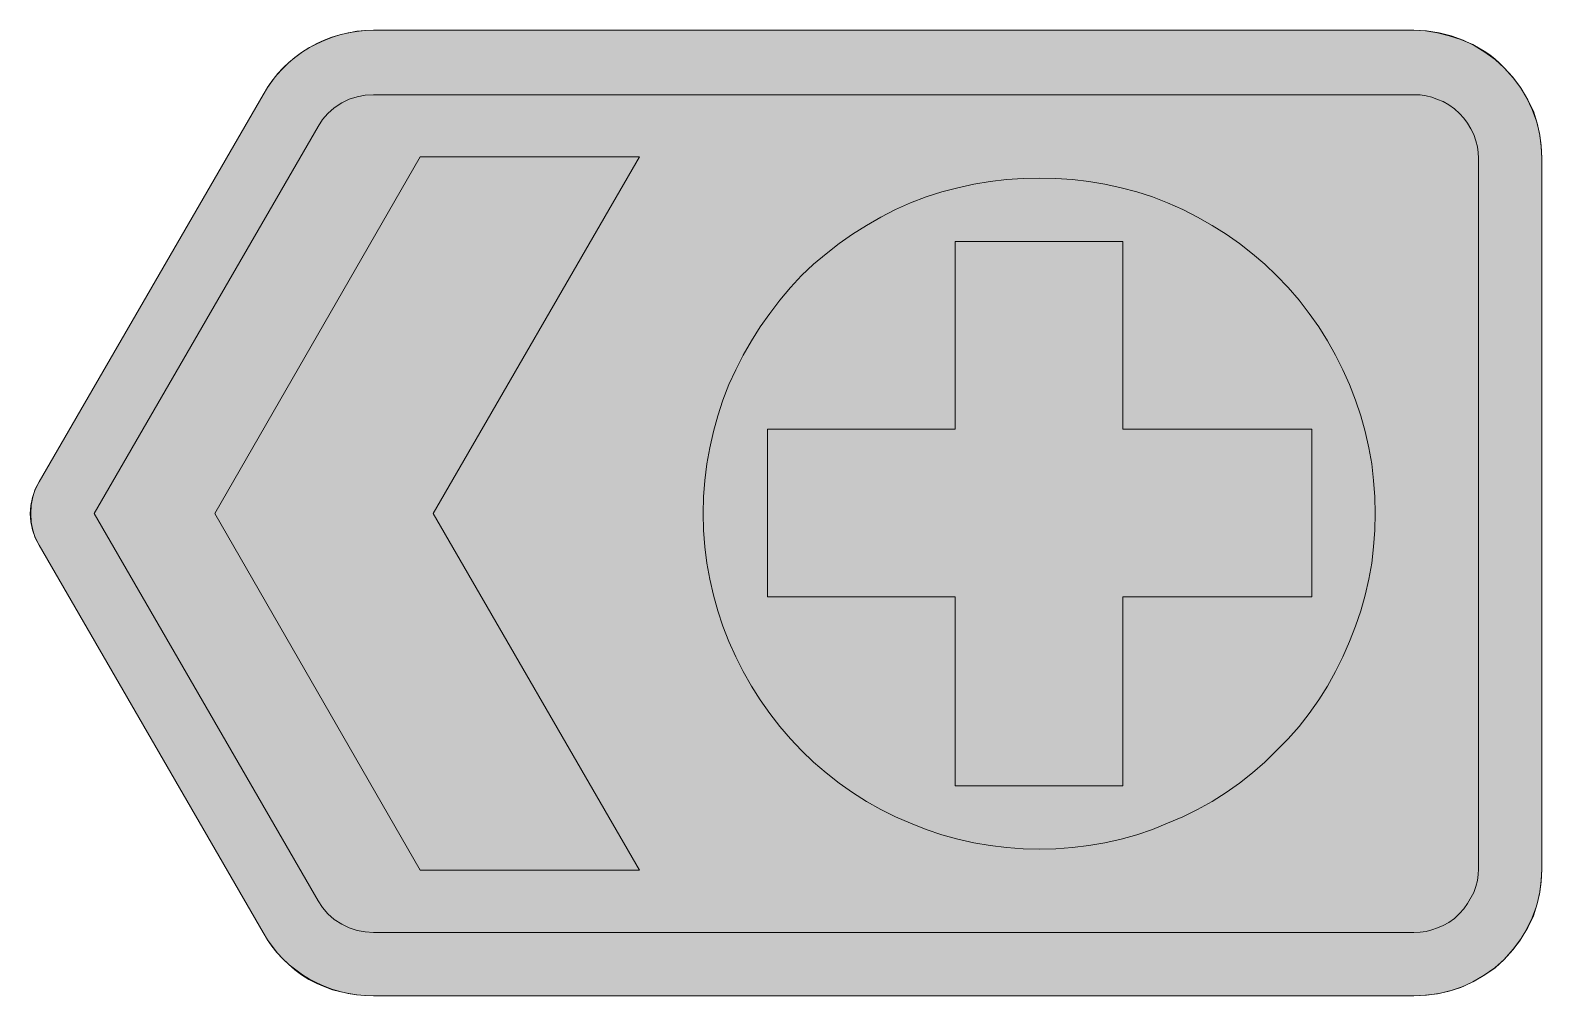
# Model space of a CAD drawing. Header units: metres. Extents: x 91 to 478, y 13 to 260.
import ezdxf

# ---------------------------------------------------------------- set-up
doc = ezdxf.new("R2010")
doc.units = ezdxf.units.M
for name, color, linetype, true_color in [('FILL_BLUE_0000FF', 7, 'Continuous', 0x0000ff), ('FILL_RED_FF0000', 7, 'Continuous', 0xff0000), ('FILL_WHITE_FFFFFF', 7, 'Continuous', 0xffffff), ('STROKE_BLUE_0000FF', 7, 'Continuous', 0x0000ff)]:
    doc.layers.add(name, color=color, linetype=linetype, true_color=true_color)

msp = doc.modelspace()

# ---------------------------------------------------------------- hatches: boundary and pattern name
at = {"layer": 'FILL_BLUE_0000FF', "true_color": 0x0000ff}
h = msp.add_hatch(color=7, dxfattribs=at)
h.dxf.hatch_style = 1
h.paths.add_polyline_path([(164.85, 235.44), (165.91, 237.18), (167.29, 238.78), (168.94, 240.21), (170.85, 241.44), (172.75, 242.4), (174.79, 243.05), (176.88, 243.42), (178.95, 243.54), (445.05, 243.54), (446.62, 243.48), (448.16, 243.28), (449.65, 242.91), (451.05, 242.34), (452.57, 241.78), (454.01, 240.99), (455.4, 239.98), (456.75, 238.74), (457.82, 237.56), (458.77, 236.26), (459.62, 234.86), (460.35, 233.34), (460.92, 231.77), (461.29, 230.23), (461.49, 228.74), (461.55, 227.34), (461.55, 45.54), (461.49, 44.14), (461.29, 42.65), (460.92, 41.11), (460.35, 39.54), (458.77, 36.73), (457.82, 35.36), (456.75, 34.14), (455.4, 32.9), (454.01, 31.89), (452.57, 31.1), (451.05, 30.54), (449.65, 29.97), (448.16, 29.6), (446.62, 29.4), (445.05, 29.34), (178.95, 29.34), (176.88, 29.46), (174.79, 29.83), (172.75, 30.48), (170.85, 31.44), (168.94, 32.67), (167.29, 34.1), (165.91, 35.7), (164.85, 37.44), (107.55, 136.44), (164.85, 235.44)])
at = {"layer": 'FILL_RED_FF0000', "true_color": 0xff0000}
h = msp.add_hatch(color=7, dxfattribs=at)
h.dxf.hatch_style = 1
h.paths.add_polyline_path([(370.65, 206.04), (370.65, 158.04), (418.95, 158.04), (418.95, 115.14), (370.65, 115.14), (370.65, 66.84), (327.75, 66.84), (327.75, 115.14), (279.75, 115.14), (279.75, 158.04), (327.75, 158.04), (327.75, 206.04), (370.65, 206.04)])
at = {"layer": 'FILL_WHITE_FFFFFF', "true_color": 0xffffff}
h = msp.add_hatch(color=7, dxfattribs=at)
h.dxf.hatch_style = 1
h.paths.add_polyline_path([(151.82, 245.31), (153, 247.02), (154.29, 248.66), (155.7, 250.21), (157.22, 251.69), (158.85, 253.07), (160.59, 254.36), (162.45, 255.54), (164.48, 256.59), (166.5, 257.51), (168.54, 258.28), (170.59, 258.91), (172.65, 259.41), (174.73, 259.76), (176.83, 259.97), (178.95, 260.04), (445.05, 260.04), (448.02, 259.88), (451.05, 259.4), (454.08, 258.65), (457.05, 257.64), (460.13, 256.35), (463.05, 254.71), (464.43, 253.77), (465.74, 252.75), (466.98, 251.64), (468.15, 250.44), (470.46, 247.86), (472.46, 245.11), (474.18, 242.26), (475.65, 239.34), (476.61, 236.24), (477.26, 233.23), (477.63, 230.27), (477.75, 227.34), (477.75, 45.54), (477.63, 42.61), (477.26, 39.65), (476.61, 36.64), (475.65, 33.54), (474.18, 30.62), (472.46, 27.76), (470.46, 25.02), (468.15, 22.44), (465.74, 20.3), (463.05, 18.39), (460.13, 16.7), (457.05, 15.24), (454.08, 14.28), (451.05, 13.63), (448.02, 13.26), (445.05, 13.14), (178.95, 13.14), (176.83, 13.2), (174.73, 13.37), (172.65, 13.68), (170.59, 14.11), (168.54, 14.69), (166.5, 15.42), (164.48, 16.3), (162.45, 17.34), (160.59, 18.52), (158.85, 19.81), (157.22, 21.19), (155.7, 22.66), (154.29, 24.22), (153, 25.86), (151.82, 27.57), (150.75, 29.34), (93.45, 128.34), (92.49, 130.2), (91.84, 132.16), (91.47, 134.25), (91.35, 136.44), (91.47, 138.63), (91.84, 140.71), (92.49, 142.68), (93.45, 144.54), (150.75, 243.54), (151.82, 245.31)])
h = msp.add_hatch(color=7, dxfattribs=at)
h.dxf.hatch_style = 1
h.paths.add_polyline_path([(138.45, 136.44), (190.95, 227.64), (247.05, 227.64), (194.25, 136.44), (247.05, 45.24), (190.95, 45.24), (138.45, 136.44)])
h = msp.add_hatch(color=7, dxfattribs=at)
h.dxf.hatch_style = 1
h.paths.add_polyline_path([(435.05, 132.18), (434.75, 127.96), (434.25, 123.77), (433.54, 119.64), (432.62, 115.56), (431.48, 111.55), (430.13, 107.61), (428.55, 103.74), (426.88, 99.85), (425.01, 96.05), (422.95, 92.35), (420.71, 88.78), (418.29, 85.33), (415.68, 82.01), (412.9, 78.85), (409.95, 75.84), (406.94, 72.89), (403.78, 70.11), (400.46, 67.5), (397.01, 65.08), (393.44, 62.84), (389.74, 60.78), (385.94, 58.91), (382.05, 57.24), (378.17, 55.66), (374.2, 54.31), (370.15, 53.17), (366.04, 52.25), (361.88, 51.54), (357.71, 51.04), (353.52, 50.74), (349.35, 50.64), (345.09, 50.74), (340.86, 51.04), (336.67, 51.54), (332.51, 52.25), (328.4, 53.17), (324.33, 54.31), (320.32, 55.66), (316.35, 57.24), (312.47, 58.91), (308.7, 60.78), (305.04, 62.84), (301.5, 65.08), (298.07, 67.5), (294.75, 70.11), (291.54, 72.89), (288.45, 75.84), (285.6, 78.85), (282.89, 82.01), (280.32, 85.33), (277.91, 88.78), (275.66, 92.35), (273.56, 96.05), (271.62, 99.85), (269.85, 103.74), (268.36, 107.61), (267.05, 111.55), (265.92, 115.56), (264.97, 119.64), (264.23, 123.77), (263.69, 127.96), (263.36, 132.18), (263.25, 136.44), (263.36, 140.7), (263.69, 144.93), (264.23, 149.12), (264.97, 153.28), (265.92, 157.39), (267.05, 161.46), (268.36, 165.47), (269.85, 169.44), (271.62, 173.24), (273.56, 176.96), (275.66, 180.61), (277.91, 184.18), (280.32, 187.64), (282.89, 191), (285.6, 194.23), (288.45, 197.34), (291.54, 200.19), (294.75, 202.9), (298.07, 205.47), (301.5, 207.88), (305.04, 210.13), (308.7, 212.23), (312.47, 214.17), (316.35, 215.94), (320.32, 217.42), (324.33, 218.7), (328.4, 219.78), (332.51, 220.66), (336.67, 221.35), (340.86, 221.85), (345.09, 222.14), (349.35, 222.24), (353.52, 222.14), (357.71, 221.85), (361.88, 221.35), (366.04, 220.66), (370.15, 219.78), (374.2, 218.7), (378.17, 217.42), (382.05, 215.94), (385.94, 214.17), (389.74, 212.23), (393.44, 210.13), (397.01, 207.88), (400.46, 205.47), (403.78, 202.9), (406.94, 200.19), (409.95, 197.34), (412.9, 194.23), (415.68, 191), (418.29, 187.64), (420.71, 184.18), (422.95, 180.61), (425.01, 176.96), (426.88, 173.24), (428.55, 169.44), (430.13, 165.47), (431.48, 161.46), (432.62, 157.39), (433.54, 153.28), (434.25, 149.12), (434.75, 144.93), (435.05, 140.7), (435.15, 136.44), (435.05, 132.18)])

# ---------------------------------------------------------------- linework, layer by layer
at = {"layer": 'FILL_BLUE_0000FF', "lineweight": 0, "true_color": 0x0000ff}
msp.add_lwpolyline([(164.85, 235.44), (165.91, 237.18), (167.29, 238.78), (168.94, 240.21), (170.85, 241.44), (172.75, 242.4), (174.79, 243.05), (176.88, 243.42), (178.95, 243.54), (445.05, 243.54), (446.62, 243.48), (448.16, 243.28), (449.65, 242.91), (451.05, 242.34), (452.57, 241.78), (454.01, 240.99), (455.4, 239.98), (456.75, 238.74), (457.82, 237.56), (458.77, 236.26), (459.62, 234.86), (460.35, 233.34), (460.92, 231.77), (461.29, 230.23), (461.49, 228.74), (461.55, 227.34), (461.55, 45.54), (461.49, 44.14), (461.29, 42.65), (460.92, 41.11), (460.35, 39.54), (458.77, 36.73), (457.82, 35.36), (456.75, 34.14), (455.4, 32.9), (454.01, 31.89), (452.57, 31.1), (451.05, 30.54), (449.65, 29.97), (448.16, 29.6), (446.62, 29.4), (445.05, 29.34), (178.95, 29.34), (176.88, 29.46), (174.79, 29.83), (172.75, 30.48), (170.85, 31.44), (168.94, 32.67), (167.29, 34.1), (165.91, 35.7), (164.85, 37.44), (107.55, 136.44)], close=True, dxfattribs=at)
at = {"layer": 'FILL_RED_FF0000', "lineweight": 0, "true_color": 0xff0000}
msp.add_lwpolyline([(370.65, 206.04), (370.65, 158.04), (418.95, 158.04), (418.95, 115.14), (370.65, 115.14), (370.65, 66.84), (327.75, 66.84), (327.75, 115.14), (279.75, 115.14), (279.75, 158.04), (327.75, 158.04), (327.75, 206.04)], close=True, dxfattribs=at)
at = {"layer": 'FILL_WHITE_FFFFFF', "lineweight": 0, "true_color": 0xffffff}
msp.add_lwpolyline([(151.82, 245.31), (153, 247.02), (154.29, 248.66), (155.7, 250.21), (157.22, 251.69), (158.85, 253.07), (160.59, 254.36), (162.45, 255.54), (164.48, 256.59), (166.5, 257.51), (168.54, 258.28), (170.59, 258.91), (172.65, 259.41), (174.73, 259.76), (176.83, 259.97), (178.95, 260.04), (445.05, 260.04), (448.02, 259.88), (451.05, 259.4), (454.08, 258.65), (457.05, 257.64), (460.13, 256.35), (463.05, 254.71), (464.43, 253.77), (465.74, 252.75), (466.98, 251.64), (468.15, 250.44), (470.46, 247.86), (472.46, 245.11), (474.18, 242.26), (475.65, 239.34), (476.61, 236.24), (477.26, 233.23), (477.63, 230.27), (477.75, 227.34), (477.75, 45.54), (477.63, 42.61), (477.26, 39.65), (476.61, 36.64), (475.65, 33.54), (474.18, 30.62), (472.46, 27.76), (470.46, 25.02), (468.15, 22.44), (465.74, 20.3), (463.05, 18.39), (460.13, 16.7), (457.05, 15.24), (454.08, 14.28), (451.05, 13.63), (448.02, 13.26), (445.05, 13.14), (178.95, 13.14), (176.83, 13.2), (174.73, 13.37), (172.65, 13.68), (170.59, 14.11), (168.54, 14.69), (166.5, 15.42), (164.48, 16.3), (162.45, 17.34), (160.59, 18.52), (158.85, 19.81), (157.22, 21.19), (155.7, 22.66), (154.29, 24.22), (153, 25.86), (151.82, 27.57), (150.75, 29.34), (93.45, 128.34), (92.49, 130.2), (91.84, 132.16), (91.47, 134.25), (91.35, 136.44), (91.47, 138.63), (91.84, 140.71), (92.49, 142.68), (93.45, 144.54), (150.75, 243.54)], close=True, dxfattribs=at)
at = {"layer": 'FILL_WHITE_FFFFFF', "lineweight": 0, "true_color": 0x0000ff}
for points in [[(138.45, 136.44), (190.95, 227.64), (247.05, 227.64), (194.25, 136.44), (247.05, 45.24), (190.95, 45.24)], [(435.05, 132.18), (434.75, 127.96), (434.25, 123.77), (433.54, 119.64), (432.62, 115.56), (431.48, 111.55), (430.13, 107.61), (428.55, 103.74), (426.88, 99.85), (425.01, 96.05), (422.95, 92.35), (420.71, 88.78), (418.29, 85.33), (415.68, 82.01), (412.9, 78.85), (409.95, 75.84), (406.94, 72.89), (403.78, 70.11), (400.46, 67.5), (397.01, 65.08), (393.44, 62.84), (389.74, 60.78), (385.94, 58.91), (382.05, 57.24), (378.17, 55.66), (374.2, 54.31), (370.15, 53.17), (366.04, 52.25), (361.88, 51.54), (357.71, 51.04), (353.52, 50.74), (349.35, 50.64), (345.09, 50.74), (340.86, 51.04), (336.67, 51.54), (332.51, 52.25), (328.4, 53.17), (324.33, 54.31), (320.32, 55.66), (316.35, 57.24), (312.47, 58.91), (308.7, 60.78), (305.04, 62.84), (301.5, 65.08), (298.07, 67.5), (294.75, 70.11), (291.54, 72.89), (288.45, 75.84), (285.6, 78.85), (282.89, 82.01), (280.32, 85.33), (277.91, 88.78), (275.66, 92.35), (273.56, 96.05), (271.62, 99.85), (269.85, 103.74), (268.36, 107.61), (267.05, 111.55), (265.92, 115.56), (264.97, 119.64), (264.23, 123.77), (263.69, 127.96), (263.36, 132.18), (263.25, 136.44), (263.36, 140.7), (263.69, 144.93), (264.23, 149.12), (264.97, 153.28), (265.92, 157.39), (267.05, 161.46), (268.36, 165.47), (269.85, 169.44), (271.62, 173.24), (273.56, 176.96), (275.66, 180.61), (277.91, 184.18), (280.32, 187.64), (282.89, 191), (285.6, 194.23), (288.45, 197.34), (291.54, 200.19), (294.75, 202.9), (298.07, 205.47), (301.5, 207.88), (305.04, 210.13), (308.7, 212.23), (312.47, 214.17), (316.35, 215.94), (320.32, 217.42), (324.33, 218.7), (328.4, 219.78), (332.51, 220.66), (336.67, 221.35), (340.86, 221.85), (345.09, 222.14), (349.35, 222.24), (353.52, 222.14), (357.71, 221.85), (361.88, 221.35), (366.04, 220.66), (370.15, 219.78), (374.2, 218.7), (378.17, 217.42), (382.05, 215.94), (385.94, 214.17), (389.74, 212.23), (393.44, 210.13), (397.01, 207.88), (400.46, 205.47), (403.78, 202.9), (406.94, 200.19), (409.95, 197.34), (412.9, 194.23), (415.68, 191), (418.29, 187.64), (420.71, 184.18), (422.95, 180.61), (425.01, 176.96), (426.88, 173.24), (428.55, 169.44), (430.13, 165.47), (431.48, 161.46), (432.62, 157.39), (433.54, 153.28), (434.25, 149.12), (434.75, 144.93), (435.05, 140.7), (435.15, 136.44)]]:
    msp.add_lwpolyline(points, close=True, dxfattribs=at)
at = {"layer": 'STROKE_BLUE_0000FF', "lineweight": 0, "true_color": 0x0000ff}
msp.add_lwpolyline([(93.45, 128.34), (150.75, 29.34), (151.88, 27.48), (153.12, 25.72), (154.47, 24.06), (155.92, 22.51), (157.46, 21.06), (159.09, 19.73), (160.81, 18.51), (162.6, 17.41), (164.46, 16.43), (166.39, 15.58), (168.37, 14.84), (170.41, 14.24), (172.49, 13.76), (174.61, 13.42), (176.77, 13.21), (178.95, 13.14), (445.05, 13.14), (448.29, 13.29), (451.49, 13.75), (454.6, 14.5), (457.61, 15.54), (460.5, 16.86), (463.23, 18.46), (465.79, 20.32), (468.15, 22.44), (470.37, 24.88), (472.31, 27.48), (473.96, 30.22), (475.31, 33.09), (476.37, 36.07), (477.14, 39.15), (477.6, 42.31), (477.75, 45.54), (477.75, 227.34), (477.6, 230.57), (477.14, 233.73), (476.37, 236.81), (475.31, 239.79), (473.96, 242.66), (472.31, 245.4), (470.37, 248), (468.15, 250.44), (465.79, 252.58), (463.23, 254.47), (460.5, 256.11), (457.61, 257.49), (454.6, 258.58), (451.49, 259.38), (448.29, 259.87), (445.05, 260.04), (178.95, 260.04), (176.77, 259.97), (174.61, 259.75), (172.49, 259.39), (170.41, 258.9), (168.37, 258.27), (166.39, 257.51), (164.46, 256.62), (162.6, 255.61), (160.81, 254.49), (159.09, 253.24), (157.46, 251.89), (155.92, 250.42), (154.47, 248.85), (153.12, 247.18), (151.88, 245.41), (150.75, 243.54), (93.45, 144.54), (92.47, 142.59), (91.76, 140.57), (91.34, 138.52), (91.2, 136.44), (91.34, 134.36), (91.76, 132.31), (92.47, 130.29), (93.45, 128.34)], dxfattribs=at)

doc.saveas('drawing.dxf')
